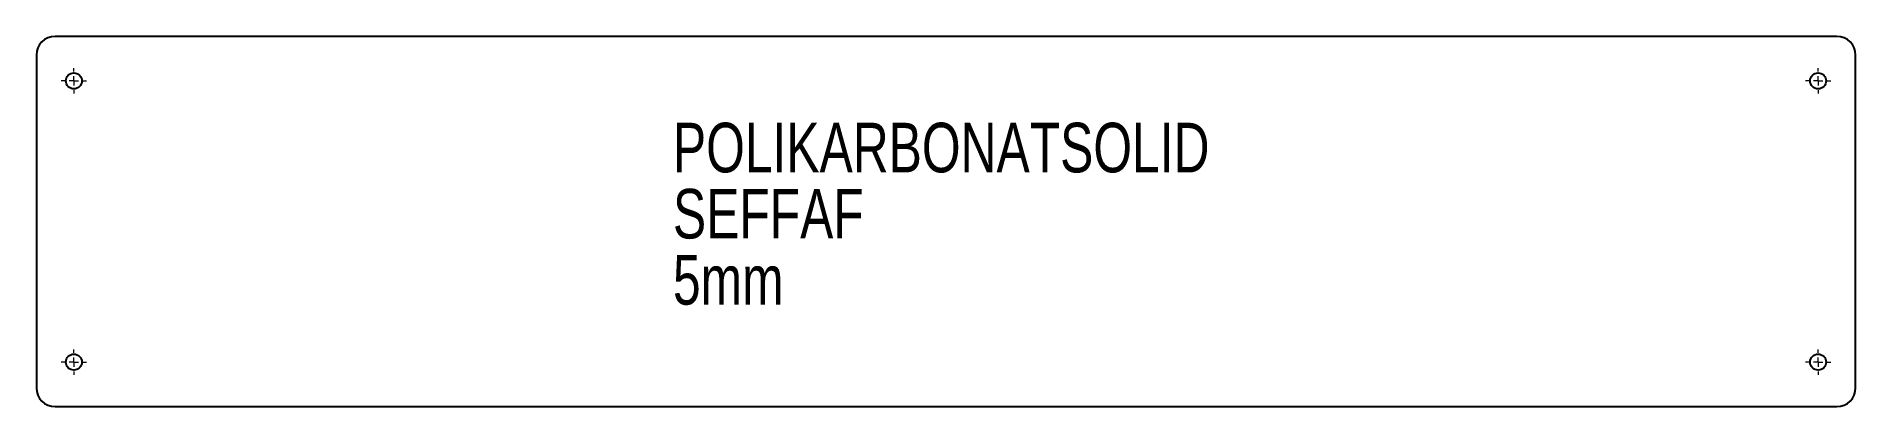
# Model space of a CAD drawing. Header units: millimetres. Extents: x -349 to 621, y 223 to 420.
import ezdxf

# ---------------------------------------------------------------- set-up
doc = ezdxf.new("R2010")
doc.units = ezdxf.units.MM
doc.styles.add('SLDTEXTSTYLE0', font='TXT', dxfattribs={"width": 0.75})

# ---------------------------------------------------------------- blocks, each defined once
blk = doc.blocks.new('SW_NOTE_0')
at = {"color": 0, "linetype": 'Continuous', "lineweight": 0, "attachment_point": 1, "style": 'SLDTEXTSTYLE0'}
for s, insert, char_height in [('POLIKARBONATSOLID', (0, 34.11), 26.4583), ('SEFFAF', (0, -1.17), 26.458), ('5mm', (0, -36.45), 26.458)]:
    blk.add_mtext(s, dxfattribs=dict(at, insert=insert, char_height=char_height))
blk = doc.blocks.new('SW_CENTERMARKSYMBOL_0')
at = {"color": 0, "linetype": 'Continuous', "lineweight": 18}
for p, q in [((-5, 0), (-6.75, 0)), ((0, 0), (-2.5, 0)), ((0, 5), (0, 6.75)), ((0, 0), (0, 2.5)), ((0, 0), (0, -2.5)), ((0, 0), (2.5, 0)), ((5, 0), (6.75, 0)), ((0, -5), (0, -6.75))]:
    blk.add_line(p, q, dxfattribs=at)
blk = doc.blocks.new('SW_CENTERMARKSYMBOL_1')
at = {"color": 0, "linetype": 'Continuous', "lineweight": 18}
for p, q in [((-5, 0), (-6.75, 0)), ((0, 0), (-2.5, 0)), ((0, 5), (0, 6.75)), ((0, 0), (0, 2.5)), ((0, 0), (0, -2.5)), ((0, 0), (2.5, 0)), ((5, 0), (6.75, 0)), ((0, -5), (0, -6.75))]:
    blk.add_line(p, q, dxfattribs=at)
blk = doc.blocks.new('SW_CENTERMARKSYMBOL_2')
at = {"color": 0, "linetype": 'Continuous', "lineweight": 18}
for p, q in [((-5, 0), (-6.75, 0)), ((0, 0), (-2.5, 0)), ((0, 5), (0, 6.75)), ((0, 0), (0, 2.5)), ((0, 0), (0, -2.5)), ((0, 0), (2.5, 0)), ((5, 0), (6.75, 0)), ((0, -5), (0, -6.75))]:
    blk.add_line(p, q, dxfattribs=at)
blk = doc.blocks.new('SW_CENTERMARKSYMBOL_3')
at = {"color": 0, "linetype": 'Continuous', "lineweight": 18}
for p, q in [((-5, 0), (-6.75, 0)), ((0, 0), (-2.5, 0)), ((0, 5), (0, 6.75)), ((0, 0), (0, 2.5)), ((0, 0), (0, -2.5)), ((0, 0), (2.5, 0)), ((5, 0), (6.75, 0)), ((0, -5), (0, -6.75))]:
    blk.add_line(p, q, dxfattribs=at)

msp = doc.modelspace()

# ---------------------------------------------------------------- linework, layer by layer
at = {"color": 7, "linetype": 'Continuous', "lineweight": 25}
for p, q in [((610.55, 420.04), (-339.45, 420.04)), ((-349.45, 410.04), (-349.45, 232.54)), ((620.55, 232.54), (620.55, 410.04)), ((-339.45, 222.54), (610.55, 222.54))]:
    msp.add_line(p, q, dxfattribs=at)
for centre in [(-329.45, 396.29), (600.55, 396.29), (-329.45, 246.29), (600.55, 246.29)]:
    msp.add_circle(centre, 4.25, dxfattribs=at)
for centre, start, end in [((-339.45, 410.04), 90, 180), ((610.55, 410.04), 0, 90), ((-339.45, 232.54), 180, 270), ((610.55, 232.54), 270, 0)]:
    msp.add_arc(centre, 10, start, end, dxfattribs=at)

# ---------------------------------------------------------------- block references
at = {"color": 7, "linetype": 'Continuous', "lineweight": 0}
for name, p in [('SW_CENTERMARKSYMBOL_1', (-329.45, 396.29)), ('SW_CENTERMARKSYMBOL_3', (600.55, 396.29)), ('SW_NOTE_0', (-10.03, 339.85)), ('SW_CENTERMARKSYMBOL_0', (-329.45, 246.29)), ('SW_CENTERMARKSYMBOL_2', (600.55, 246.29))]:
    msp.add_blockref(name, p, dxfattribs=at)

doc.saveas('drawing.dxf')
